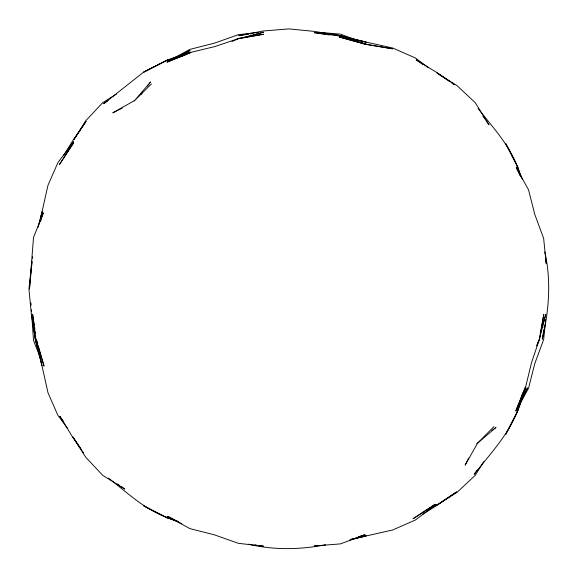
<?xml version="1.0" encoding="UTF-8"?>
<svg xmlns="http://www.w3.org/2000/svg" width="578" height="578" viewBox="0 0 578 578"><rect width="100%" height="100%" fill="white"/><g stroke="black" fill="none" stroke-linecap="round" stroke-linejoin="round"><path stroke-width="0.87" d="M545.704 319.562L543.631 339.64L534.802 363.562L528.545 388.199L519.174 405.077M32.021 262.007L29.471 289L33.502 237.536L43.271 212.906L40.576 221.403M32.05 261.018L28.936 289L31.364 314.374L35.453 340.449L41.847 365.339M32.433 258.409L32.686 256.675M543.833 329.453L542.272 339.235C548.963 310.697 551.39 280.8 544.801 252.008M544.115 327.668L544.404 325.891M539.563 337.523L539.874 335.804M540.192 334.091L543.797 314.338L539.744 338.722L536.536 346.005M39.275 224.033L47.981 185.256L57.879 162.685L73.543 141.697L70.494 146.162M39.969 221.316L42.071 211.801L38.097 227.248M539.635 337.53L545.769 314.396L540.235 333.94M521.212 397.794C515.164 428.197 492.514 450.63 474.249 474.285L477.305 469.921M522.938 392.83L517.498 411.276L505.887 434.165L517.722 411.211L525.828 387.419L522.664 395.749M522.375 394.507L517.274 411.283L525.308 387.123L515.807 410.958L525.554 387.253L531.493 362.774L539.57 338.903L537.114 344.524M519.174 404.918L520.764 400.749M518.083 408.299L527.483 387.903L522.237 398.372M468.686 458.065L465.131 465.167L477.529 443.225L496.011 427.38L491.849 430.574M63.58 155.663L72.972 140.353L86.115 121.366L73.977 139.471L85.58 120.961L102.66 102.696L116.395 94.163M483.8 461.562L475.26 475.304L457.003 492.377L437.047 504.955L456.598 491.849L437.611 504.984L422.301 514.384M65.921 152.859L69.476 147.65M141.003 94.438L142.065 93.051M147.39 86.115L150.583 81.953L134.139 101.034L151.4 83.955M494.009 426.557L476.929 443.817L477.529 443.225M108.043 100.659L103.672 103.715L143.647 72.098L166.688 60.466L185.133 55.018M426.593 511.024L430.314 508.488M431.802 507.47L436.267 504.421L415.279 520.084L392.708 529.983L351.352 539.281M134.732 100.435L112.797 112.833L122.261 108.093M174.419 57.937L189.765 49.419L214.402 43.162L238.324 34.687L258.402 32.382M177.179 56.933L181.203 54.917M182.814 54.108L190.054 50.481L172.107 58.746M231.951 41.428L234.379 40.359M235.997 39.644L239.234 38.22L263.626 34.246L243.873 37.787M233.44 40.843L239.061 38.394L215.189 46.471L190.711 52.41L166.999 62.149L190.841 52.656L166.681 60.683L183.457 55.582M180.546 55.936L190.538 52.128L166.753 60.242L143.799 72.077L166.688 60.466L180.163 56.752M358.259 536.81L365.05 534.679L340.42 543.884L314.208 545.986L318.579 545.394M243.172 37.967L263.568 32.195L240.434 38.329M349.856 540.025L366.163 535.893L351.46 539.18M240.441 38.401L242.153 38.097M325.638 544.787C300.127 549.736 273.806 550.263 248.439 544.165M248.511 34.153L238.728 35.691L263.452 30.966L288.964 28.9L314.331 31.4L340.413 35.576L366.163 42.107L340.211 36.306L392.708 48.017L415.279 57.916L428.573 67.836M250.288 33.878L252.073 33.596M318.579 32.361L340.42 34.116L358.483 40.872M325.566 33.56L327.314 33.799M329.063 34.03L340.413 35.576L345.514 37.18M325.667 34.42L314.208 32.643L339.459 35.959L366.112 44.087L345.709 38.3M327.423 34.694L329.185 34.969M254.739 544.823L256.516 545.105M258.301 545.379L263.64 546.217L238.324 543.313L214.402 534.838L189.765 528.581L167.519 516.226L173.154 519.051M171.745 518.928C147.022 511.87 128.352 493.46 108.498 478.122M173.4 519.514L166.688 517.534L143.799 505.923L166.753 517.758L178.645 521.811M170.033 518.336L167.519 517.57L176.68 520.641M171.377 518.582L167.215 516.999L181.897 523.762M177.179 521.067L178.783 521.876M446.462 79.359L437.047 73.045L457.003 85.623L475.26 102.696L489.01 124.834L485.961 120.462M447.907 80.328L449.359 81.296M452.256 83.239L454.424 84.699M422.872 64.433L416.174 59.859L437.611 73.016L449.294 81.101M450.753 82.112L454.409 84.634M117.507 483.959L119.697 485.484M121.149 486.503L124.79 489.053L102.66 475.304L85.58 457.039L73.009 437.084L81.26 449.395M478.085 108.534C493.85 128.786 512.527 148.04 519.478 173.436L517.556 167.548M67.799 428.609L57.879 415.315L47.981 392.744L36.335 340.247L41.876 365.339M482.905 116.091L484.942 119.003M81.065 449.33L72.972 437.647L59.816 416.211L63.883 422.164M82.069 450.797L83.586 452.986M520.222 175.604L516.19 167.555L528.545 189.801L534.802 214.438L543.631 238.36L546.246 263.676L545.394 258.337M522.599 179.491L516.956 167.252L518.545 171.42M40.012 356.879L33.502 340.464L31.768 315.126M519.174 173.082L520.128 175.582M521.486 177.836L517.722 166.789L505.887 143.835L517.498 166.724L518.892 171.782M37.881 348.101L35.453 340.449L33.495 326.476M36.573 339.799L37.78 344.047M38.256 345.745L44.051 366.149L35.959 339.503L32.599 314.251L34.384 325.703M34.658 327.466L34.926 329.229M35.337 331.866L35.612 333.629M32.39 318.615L32.635 320.364M32.881 322.112L33.249 324.728M30.901 304.671L30.742 302.93L30.937 305.545M72.669 144.153L59.281 164.781L73.377 143.257L72.669 144.153M434.699 504.587L413.183 518.683L434.699 504.587M392.527 48.812L365.31 44.282L339.098 36.956L365.086 44.116L392.527 48.812M31.537 311.636L31.378 309.895L31.479 311.636"/></g></svg>
